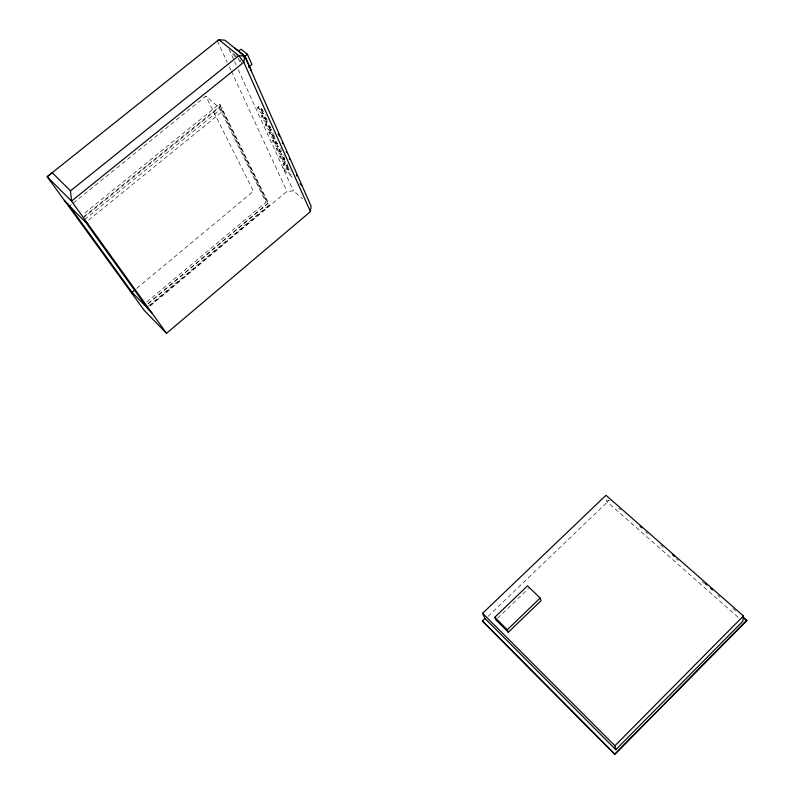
<?xml version="1.0" encoding="UTF-8"?>
<svg xmlns="http://www.w3.org/2000/svg" width="794" height="794" viewBox="0 0 794 794"><rect width="100%" height="100%" fill="white"/><g stroke="black" fill="none" stroke-linecap="round" stroke-linejoin="round"><path stroke-width="0.6" stroke-dasharray="3.97 2.98" d="M260.581 109.304C266 115.299 258.844 103.587 261.822 110.892M261.256 108.709L262.576 110.306M265.176 117.135C262.586 117.72 266.685 120.886 266.248 118.266C264.988 116.142 264.809 118.098 266.367 118.763M265.593 119.398L264.392 117.77M268.144 126.097C273.464 131.923 266.437 120.519 269.364 127.655M268.838 125.462L270.099 127.07M272.6 133.64C270.059 134.206 274.059 137.322 273.642 134.762C272.411 132.677 272.223 134.563 273.761 135.238M272.997 135.863L271.747 134.275M276.213 141.689C273.543 142.434 278.108 145.312 277.126 142.592C275.816 140.687 276.064 142.811 277.364 143.257M276.6 143.883L275.449 142.315M280.897 151.138C279.309 153.381 278.089 148.21 280.351 150.086C281.9 151.813 279.667 150.751 279.677 149.58M280.153 151.763L278.932 150.205M282.426 157.966C287.696 163.425 280.739 152.607 283.637 159.505M283.17 157.351L284.381 158.889M285.83 165.638C287.398 163.316 288.589 168.487 286.396 166.621C284.996 165.023 286.981 165.956 287.1 167.077M286.565 165.023L287.835 166.462M497.649 618.129L528.447 588.553M738.122 617.226L606.924 501.679L608.541 500.131M488.062 616.362L609.455 500.061M146.701 302.028L265.96 202.272L219.303 107.627L205.795 96.183L72.383 203.76M148.121 303.467L267.459 203.592L220.911 108.986L223.174 110.902L269.553 205.428L150.106 305.482M148.021 303.854L268.074 203.363M148.488 306.077L269.563 204.673M150.185 305.948L286.962 191.374L293.413 190.888L302.693 198.857M288.182 170.105A4 0.883 50.6 0 0 285.304 165.192A4 0.883 50.6 0 0 283.686 165.618A4 0.883 50.6 0 0 288.182 170.105L288.917 169.489M284.768 162.522A4.039 0.903 50.7 0 0 281.86 157.53A4.039 0.903 50.7 0 0 280.232 158.006A4.039 0.903 50.7 0 0 284.768 162.522L285.512 161.907A4.039 0.903 50.7 0 0 282.604 156.914A4.039 0.903 50.7 0 0 280.977 157.391A4.039 0.903 50.7 0 0 285.512 161.907M283.26 163.832L284.004 163.227M136.747 288.331L253.425 191.225L205.795 96.183M277.761 146.959A4.119 0.933 50.9 0 0 274.774 141.818A4.119 0.933 50.9 0 0 273.156 142.374A4.119 0.933 50.9 0 0 277.761 146.959L278.515 146.324A4.119 0.933 50.9 0 0 275.528 141.193A4.119 0.933 50.9 0 0 273.92 141.749A4.119 0.933 50.9 0 0 278.515 146.324M276.282 148.399L277.027 147.773M279.796 156.18L280.55 155.564M281.294 154.8A4.079 0.913 50.8 0 0 278.347 149.738A4.079 0.913 50.8 0 0 276.729 150.255A4.079 0.913 50.8 0 0 281.294 154.8L282.049 154.185A4.079 0.913 50.8 0 0 279.101 149.123A4.079 0.913 50.8 0 0 277.483 149.639A4.079 0.913 50.8 0 0 282.049 154.185M274.168 138.97A4.169 0.943 51 0 0 271.131 133.759A4.169 0.943 51 0 0 269.533 134.365A4.169 0.943 51 0 0 274.168 138.97L274.932 138.335M272.689 140.478L273.454 139.853M270.506 130.841A4.208 0.963 51.2 0 0 267.429 125.551A4.208 0.963 51.2 0 0 265.831 126.206A4.208 0.963 51.2 0 0 270.506 130.841L271.28 130.206M269.047 132.419L269.811 131.794M262.993 114.147A4.298 0.993 51.4 0 0 259.837 108.689A4.298 0.993 51.4 0 0 258.248 109.453A4.298 0.993 51.4 0 0 262.993 114.147L263.777 113.502A4.298 0.993 51.4 0 0 260.621 108.044A4.298 0.993 51.4 0 0 259.033 108.808A4.298 0.993 51.4 0 0 263.777 113.502M261.563 115.874L262.338 115.239M266.784 122.574A4.248 0.973 51.3 0 0 263.668 117.194A4.248 0.973 51.3 0 0 262.07 117.899A4.248 0.973 51.3 0 0 266.784 122.574L267.558 121.929A4.248 0.983 51.3 0 0 264.452 116.549A4.248 0.983 51.3 0 0 262.854 117.264A4.248 0.983 51.3 0 0 267.558 121.929M265.335 124.221L266.109 123.586M257.713 107.379L258.507 106.733M83.946 216.504L220.94 105.463L219.323 104.093L83.41 214.191M83.112 218.032L220.553 106.604M84.621 219.551L222.171 107.974L220.94 105.463M88.66 220.117L223.174 110.902M69.505 206.083L71.43 204.534M282.892 167.752L292.778 176.169M283.974 170.124L293.84 178.531M618.734 508.22L620.58 509.847M645.631 531.861L647.487 533.489M660.479 544.902L663.258 547.344M676.25 558.758L678.106 560.395M702.224 581.585L704.08 583.213M717.994 595.44L719.85 597.078M732.842 608.492L735.621 610.933M219.323 104.093L267.082 201.339M265.682 115.051L266.03 115.785M217.377 40.96L227.243 62.289M229.327 66.775L230.885 70.14M231.401 71.271L286.962 191.374M228.97 49.238L234.111 60.523M234.617 61.654L236.155 65.039M238.21 69.554L293.413 190.888M238.111 58.19L240.006 62.398M239.887 59.619L241.307 62.786M606.616 499.555L606.924 501.679M235.55 56.553A4.605 1.102 52.2 0 1 230.885 51.441M236.086 55.878A4.605 1.102 52.2 0 1 235.917 56.573M274.178 133.571A4.218 0.973 51.1 0 1 273.652 132.737M282.019 150.532A4.139 0.943 50.9 0 1 281.394 149.689M280.877 148.875A4.139 0.943 50.9 0 1 280.5 148.15M290.892 171.365A4.02 0.893 50.5 0 1 290.703 170.809M287.855 164.457A4.059 0.913 50.6 0 1 287.488 163.753M284.907 157.53A4.099 0.923 50.7 0 1 284.391 156.736M283.825 155.445A4.099 0.923 50.7 0 1 283.954 154.87M236.384 55.888A4.605 1.102 52.2 0 1 235.858 55.62M235.203 55.123A4.605 1.102 52.2 0 1 233.694 53.585M289.056 168.943A4 0.893 50.6 0 1 285.741 166.879A4 0.893 50.6 0 1 284.48 163.326A4 0.893 50.6 0 1 288.867 168.397M275.081 138.136A4.169 0.943 51.1 0 1 271.23 135.129A4.169 0.943 51.1 0 1 270.446 131.953A4.169 0.943 51.1 0 1 274.833 137.134M271.181 128.965A4.208 0.963 51.2 0 1 268.709 128.39A4.208 0.963 51.2 0 1 266.208 123.566A4.208 0.963 51.2 0 1 270.784 128.221"/><path stroke-width="1.19" d="M310.424 211.631L311.04 206.033L244.711 56.116L224.861 40.206L218.846 39.7L47.164 176.725L144.488 310.722L166.512 333.311L310.424 211.631L243.798 62.24L238.716 55.679L218.846 39.7L217.377 40.96M743.432 615.946L742.777 621.325L615.836 749.695L484.995 618.476L482.603 613.296L605.991 495.287L743.432 615.946L614.913 745.784L615.836 749.695M484.995 618.476L482.444 620.918L482.712 621.484L614.755 754.3L746.757 620.719L743.115 616.859M614.755 754.3L746.836 620.124M508.339 632.252L507.297 629.761L540.188 598.041L527.524 585.853L494.771 617.285L495.883 619.826L508.339 632.252L541.042 600.691L540.188 598.041M134.841 289.909L132.002 292.271L147.257 307.864M248.582 67.202L251.926 64.503L247.45 54.31L241.078 49.218L238.547 51.253M70.507 190.868L238.716 55.679L244.711 56.116L243.798 62.24L71.5 201.081L47.164 176.725L52.176 172.635L70.507 190.868L71.5 201.081L166.512 333.311M244.066 57.029L247.45 54.31M244.195 57.009L245.048 56.324L234.687 48.037M300.122 183.88L301.918 185.409M640.004 526.283L641.87 527.921M672.518 554.847L674.374 556.475M705.032 583.411L706.888 585.039M710.61 588.304L712.466 589.932M743.978 618.268L746.757 620.719M494.771 617.285L507.297 629.761M482.603 613.296L614.913 745.784M64.304 200.326L68.085 204.127L133.144 293.859L129.601 290.237M88.263 224.414L84.382 220.504L148.379 309.432L152.011 313.134M482.444 620.918L614.655 753.873M69.505 206.083L85.782 222.449M245.048 56.324L251.559 71.053M289.314 158.81A4.099 0.923 50.8 0 1 289.681 159.525M296.47 174.849A4.02 0.893 50.6 0 1 296.509 175.94M286.197 151.664A4.139 0.943 50.9 0 1 286.396 152.24M282.267 142.93A4.178 0.953 51 0 1 282.644 143.664M278.128 133.928A4.218 0.973 51.1 0 1 278.654 134.772M279.041 135.516A4.218 0.973 51.1 0 1 279.25 136.121"/></g></svg>
